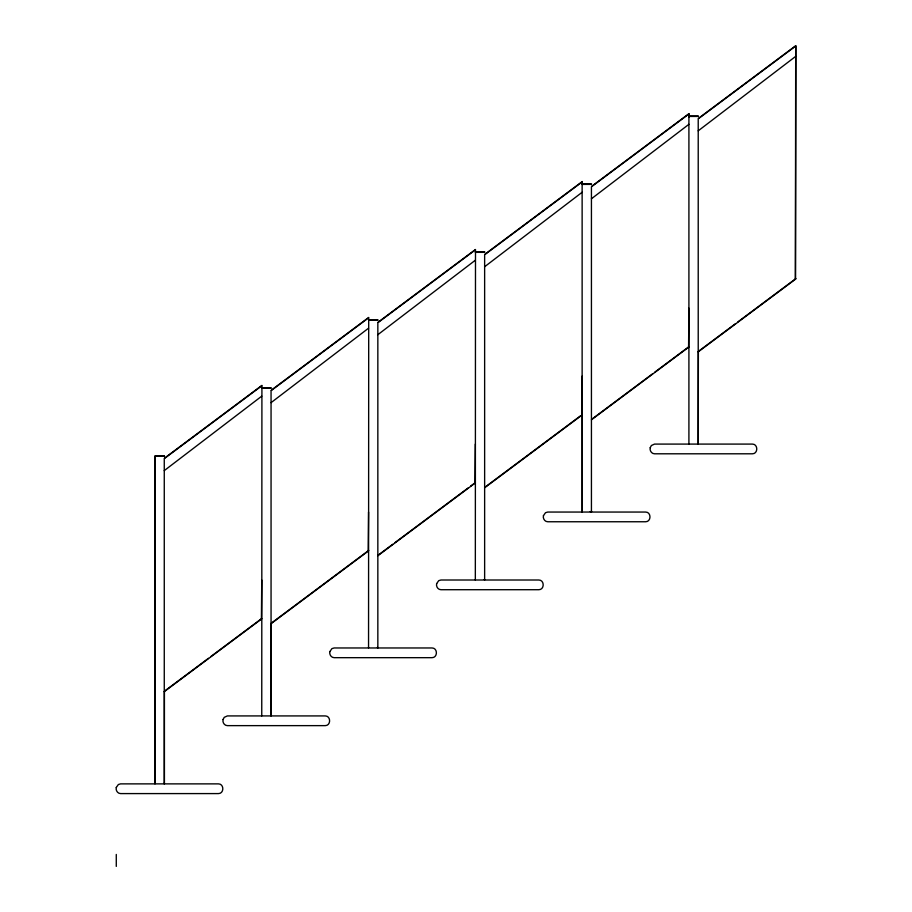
<?xml version="1.0" encoding="UTF-8"?>
<svg xmlns="http://www.w3.org/2000/svg" width="912" height="912" viewBox="0 0 912 912"><rect width="100%" height="100%" fill="white"/><g stroke="black" fill="none" stroke-linecap="round" stroke-linejoin="round"><path stroke-width="1.37" d="M261.413 619.088L261.755 580.009M368.209 551.133L368.551 512.054M474.992 483.178L475.334 444.087M581.788 415.222L582.13 376.132M688.583 347.267L688.913 308.176M795.367 279.3L795.709 46.056L698.216 118.868L698.216 444.087M795.526 278.855L795.868 45.6L698.375 118.412M164.263 470.615L261.755 396.15M271.058 402.659L368.551 328.195M377.842 334.704L475.334 260.239M484.637 266.737L582.13 192.284M591.432 198.782L688.913 124.317M698.216 130.826L795.709 56.362M164.422 458.2L261.915 385.388L261.755 715.92M261.755 385.844L164.263 458.656L164.263 783.875M271.217 390.245L368.71 317.433L368.551 647.965M368.551 317.889L271.058 390.701L271.058 715.92M378.001 322.289L475.494 249.478L475.334 580.009M475.334 249.922L377.842 322.734L377.842 647.965M484.796 254.323L582.289 181.511L582.289 184.087M591.592 186.367L689.073 113.555L689.073 117.42M208.483 658.293L164.422 691.193L164.422 783.431L163.795 783.431M210.74 656.606L261.573 618.644M164.263 691.649L261.755 618.838M368.71 550.426L271.217 623.238L271.217 715.464L270.59 715.464M271.058 623.694L368.551 550.882M378.001 555.283L392.696 544.316M394.953 542.629L468.38 487.783M470.638 486.096L475.152 482.722M377.842 555.739L475.334 482.927M484.796 487.327L580.819 415.61M484.637 487.783L582.13 414.971M592.72 418.528L652.593 373.806M654.85 372.119L688.742 346.811M591.432 419.816L688.913 347.005M735.653 323.566L698.375 351.405L698.216 443.642M737.911 321.879L795.868 278.593M698.216 351.861L795.709 279.049M689.073 115.984L698.364 115.984M688.913 116.44L698.204 116.44M582.289 183.939L591.569 183.939M582.13 184.395L591.409 184.395M475.494 251.906L484.785 251.906M475.334 252.35L484.625 252.35M368.71 319.861L377.99 319.861M368.551 320.306L377.83 320.306M261.915 387.817L271.195 387.817M261.755 388.273L271.035 388.273M164.411 455.772L155.12 455.772L155.279 783.431M164.251 456.228L154.96 456.228L154.96 783.875M590.224 511.598L591.592 511.598M484.169 579.553L484.796 579.553M377.386 647.509L378.001 647.509M688.913 444.087L688.913 114.011L591.432 186.823L591.432 512.054M582.289 414.721L582.289 511.598M582.13 512.054L582.13 181.967L484.637 254.779L484.637 580.009M116.28 854.441L116.28 866.4M116.28 787.478C115.528 790.259 117.557 793.577 120.578 793.588L218.47 793.588C224.249 793.588 224.249 783.875 218.47 783.875L120.578 783.875L118.355 784.525L116.28 787.478M223.075 719.522C222.323 722.304 224.352 725.621 227.373 725.633L325.265 725.633C331.045 725.633 331.045 715.92 325.265 715.92L227.373 715.92L224.227 717.345L223.075 719.522M329.87 651.567C329.118 654.349 331.147 657.666 334.168 657.677L432.06 657.677C437.828 657.677 437.828 647.965 432.06 647.965L334.168 647.965L331.934 648.614L329.87 651.567M436.654 583.6C435.902 586.393 437.931 589.711 440.952 589.711L538.844 589.711C544.624 589.722 544.624 579.998 538.844 580.009L440.952 580.009L438.729 580.659L436.654 583.6M543.449 515.645C542.697 518.426 544.726 521.744 547.747 521.755L645.639 521.755C651.407 521.767 651.407 512.042 645.639 512.054L547.747 512.054L545.524 512.704L543.449 515.645M650.233 447.689C649.481 450.471 651.51 453.788 654.531 453.8L752.423 453.8C758.203 453.8 758.203 444.087 752.423 444.087L654.531 444.087L651.385 445.512L650.233 447.689"/></g></svg>
